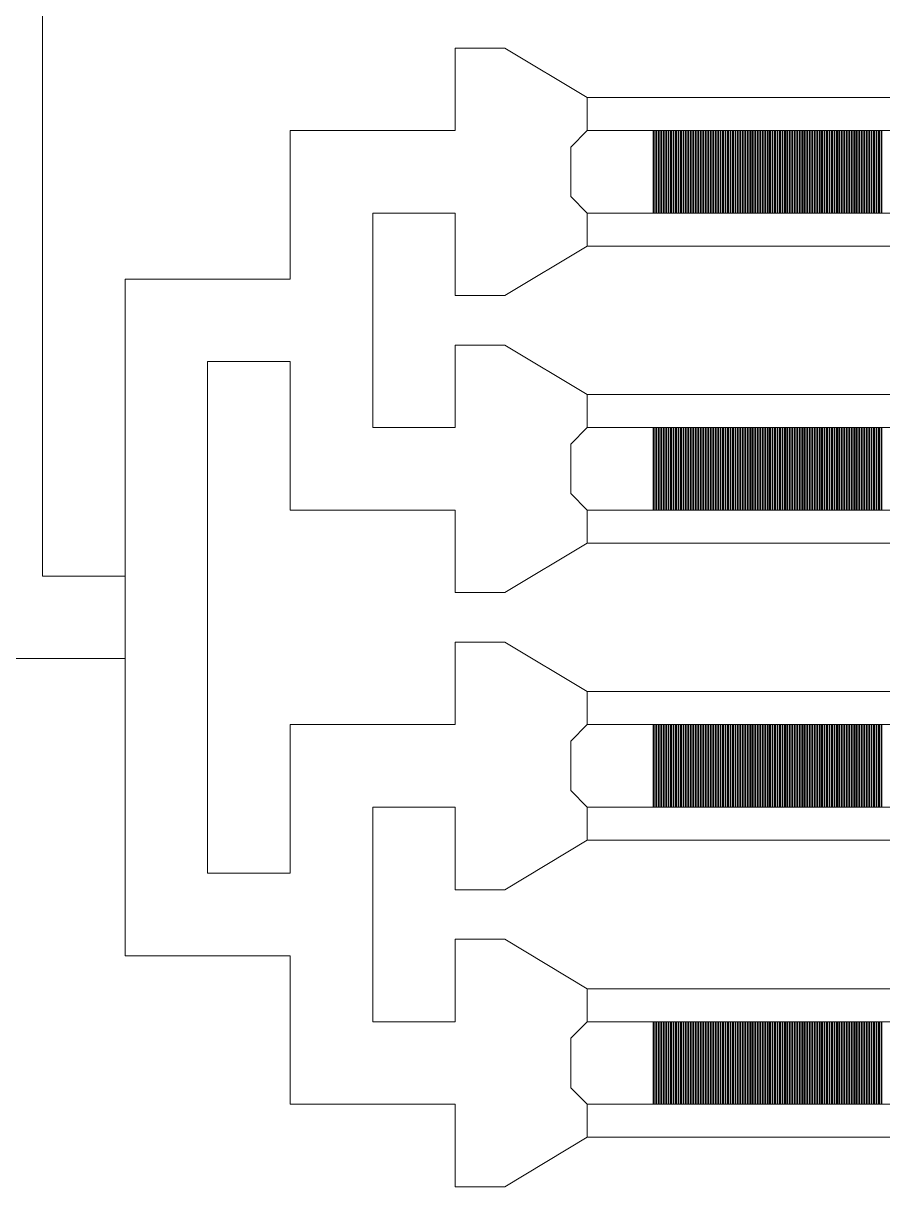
# Model space of a CAD drawing. Extents: x 1000 to 49000, y 2919 to 77300.
# Drawn here: x 39488 to 40009, y 38940 to 39645 of the extents above; entities that cross this region are included whole.
import ezdxf

# ---------------------------------------------------------------- set-up
doc = ezdxf.new("R2010")
doc.units = 13
doc.layers.add('Outer', color=1, linetype='Continuous', lineweight=0, true_color=0xff0000)

msp = doc.modelspace()

# ---------------------------------------------------------------- linework, layer by layer
at = {"layer": 'Outer'}
for points in [[(39450, 39260), (39550, 39260), (39550, 39310), (39500, 39310), (39500, 39980), (39550, 39980), (39550, 40030), (39450, 40030)], [(39830, 39600), (39830, 39580), (39820, 39570), (39820, 39540), (39830, 39530), (39830, 39510), (39780, 39480), (39750, 39480), (39750, 39530), (39700, 39530), (39700, 39400), (39750, 39400), (39750, 39450), (39780, 39450), (39830, 39420), (39830, 39400), (39820, 39390), (39820, 39360), (39830, 39350), (39830, 39330), (39780, 39300), (39750, 39300), (39750, 39350), (39650, 39350), (39650, 39440), (39600, 39440), (39600, 39130), (39650, 39130), (39650, 39220), (39750, 39220), (39750, 39270), (39780, 39270), (39830, 39240), (39830, 39220), (39820, 39210), (39820, 39180), (39830, 39170), (39830, 39150), (39780, 39120), (39750, 39120), (39750, 39170), (39700, 39170), (39700, 39040), (39750, 39040), (39750, 39090), (39780, 39090), (39830, 39060), (39830, 39040), (39820, 39030), (39820, 39000), (39830, 38990), (39830, 38970), (39780, 38940), (39750, 38940), (39750, 38990), (39650, 38990), (39650, 39080), (39550, 39080), (39550, 39260), (39550, 39310), (39550, 39490), (39650, 39490), (39650, 39580), (39750, 39580), (39750, 39630), (39780, 39630), (39830, 39600)], [(39830, 39580), (39830, 39600), (41340, 39600), (41340, 39580), (39830, 39580)], [(39870.5, 39530), (39870, 39530), (39870, 39580), (39870.5, 39580), (39870.5, 39530)], [(39872, 39530), (39871.5, 39530), (39871.5, 39580), (39872, 39580), (39872, 39530)], [(39873.5, 39530), (39873, 39530), (39873, 39580), (39873.5, 39580), (39873.5, 39530)], [(39875, 39530), (39874.5, 39530), (39874.5, 39580), (39875, 39580), (39875, 39530)], [(39876.5, 39530), (39876, 39530), (39876, 39580), (39876.5, 39580), (39876.5, 39530)], [(39878, 39530), (39877.5, 39530), (39877.5, 39580), (39878, 39580), (39878, 39530)], [(39879.5, 39530), (39879, 39530), (39879, 39580), (39879.5, 39580), (39879.5, 39530)], [(39881, 39530), (39880.5, 39530), (39880.5, 39580), (39881, 39580), (39881, 39530)], [(39882.5, 39530), (39882, 39530), (39882, 39580), (39882.5, 39580), (39882.5, 39530)], [(39884, 39530), (39883.5, 39530), (39883.5, 39580), (39884, 39580), (39884, 39530)], [(39885.5, 39530), (39885, 39530), (39885, 39580), (39885.5, 39580), (39885.5, 39530)], [(39887, 39530), (39886.5, 39530), (39886.5, 39580), (39887, 39580), (39887, 39530)], [(39888.5, 39530), (39888, 39530), (39888, 39580), (39888.5, 39580), (39888.5, 39530)], [(39890, 39530), (39889.5, 39530), (39889.5, 39580), (39890, 39580), (39890, 39530)], [(39891.5, 39530), (39891, 39530), (39891, 39580), (39891.5, 39580), (39891.5, 39530)], [(39893, 39530), (39892.5, 39530), (39892.5, 39580), (39893, 39580), (39893, 39530)], [(39894.5, 39530), (39894, 39530), (39894, 39580), (39894.5, 39580), (39894.5, 39530)], [(39896, 39530), (39895.5, 39530), (39895.5, 39580), (39896, 39580), (39896, 39530)], [(39897.5, 39530), (39897, 39530), (39897, 39580), (39897.5, 39580), (39897.5, 39530)], [(39899, 39530), (39898.5, 39530), (39898.5, 39580), (39899, 39580), (39899, 39530)], [(39900.5, 39530), (39900, 39530), (39900, 39580), (39900.5, 39580), (39900.5, 39530)], [(39902, 39530), (39901.5, 39530), (39901.5, 39580), (39902, 39580), (39902, 39530)], [(39903.5, 39530), (39903, 39530), (39903, 39580), (39903.5, 39580), (39903.5, 39530)], [(39905, 39530), (39904.5, 39530), (39904.5, 39580), (39905, 39580), (39905, 39530)], [(39906.5, 39530), (39906, 39530), (39906, 39580), (39906.5, 39580), (39906.5, 39530)], [(39908, 39530), (39907.5, 39530), (39907.5, 39580), (39908, 39580), (39908, 39530)], [(39909.5, 39530), (39909, 39530), (39909, 39580), (39909.5, 39580), (39909.5, 39530)], [(39911, 39530), (39910.5, 39530), (39910.5, 39580), (39911, 39580), (39911, 39530)], [(39912.5, 39530), (39912, 39530), (39912, 39580), (39912.5, 39580), (39912.5, 39530)], [(39914, 39530), (39913.5, 39530), (39913.5, 39580), (39914, 39580), (39914, 39530)], [(39915.5, 39530), (39915, 39530), (39915, 39580), (39915.5, 39580), (39915.5, 39530)], [(39917, 39530), (39916.5, 39530), (39916.5, 39580), (39917, 39580), (39917, 39530)], [(39918.5, 39530), (39918, 39530), (39918, 39580), (39918.5, 39580), (39918.5, 39530)], [(39920, 39530), (39919.5, 39530), (39919.5, 39580), (39920, 39580), (39920, 39530)], [(39921.5, 39530), (39921, 39530), (39921, 39580), (39921.5, 39580), (39921.5, 39530)], [(39923, 39530), (39922.5, 39530), (39922.5, 39580), (39923, 39580), (39923, 39530)], [(39924.5, 39530), (39924, 39530), (39924, 39580), (39924.5, 39580), (39924.5, 39530)], [(39926, 39530), (39925.5, 39530), (39925.5, 39580), (39926, 39580), (39926, 39530)], [(39927.5, 39530), (39927, 39530), (39927, 39580), (39927.5, 39580), (39927.5, 39530)], [(39929, 39530), (39928.5, 39530), (39928.5, 39580), (39929, 39580), (39929, 39530)], [(39930.5, 39530), (39930, 39530), (39930, 39580), (39930.5, 39580), (39930.5, 39530)], [(39932, 39530), (39931.5, 39530), (39931.5, 39580), (39932, 39580), (39932, 39530)], [(39933.5, 39530), (39933, 39530), (39933, 39580), (39933.5, 39580), (39933.5, 39530)], [(39935, 39530), (39934.5, 39530), (39934.5, 39580), (39935, 39580), (39935, 39530)], [(39936.5, 39530), (39936, 39530), (39936, 39580), (39936.5, 39580), (39936.5, 39530)], [(39938, 39530), (39937.5, 39530), (39937.5, 39580), (39938, 39580), (39938, 39530)], [(39939.5, 39530), (39939, 39530), (39939, 39580), (39939.5, 39580), (39939.5, 39530)], [(39941, 39530), (39940.5, 39530), (39940.5, 39580), (39941, 39580), (39941, 39530)], [(39942.5, 39530), (39942, 39530), (39942, 39580), (39942.5, 39580), (39942.5, 39530)], [(39944, 39530), (39943.5, 39530), (39943.5, 39580), (39944, 39580), (39944, 39530)], [(39945.5, 39530), (39945, 39530), (39945, 39580), (39945.5, 39580), (39945.5, 39530)], [(39947, 39530), (39946.5, 39530), (39946.5, 39580), (39947, 39580), (39947, 39530)], [(39948.5, 39530), (39948, 39530), (39948, 39580), (39948.5, 39580), (39948.5, 39530)], [(39950, 39530), (39949.5, 39530), (39949.5, 39580), (39950, 39580), (39950, 39530)], [(39951.5, 39530), (39951, 39530), (39951, 39580), (39951.5, 39580), (39951.5, 39530)], [(39953, 39530), (39952.5, 39530), (39952.5, 39580), (39953, 39580), (39953, 39530)], [(39954.5, 39530), (39954, 39530), (39954, 39580), (39954.5, 39580), (39954.5, 39530)], [(39956, 39530), (39955.5, 39530), (39955.5, 39580), (39956, 39580), (39956, 39530)], [(39957.5, 39530), (39957, 39530), (39957, 39580), (39957.5, 39580), (39957.5, 39530)], [(39959, 39530), (39958.5, 39530), (39958.5, 39580), (39959, 39580), (39959, 39530)], [(39960.5, 39530), (39960, 39530), (39960, 39580), (39960.5, 39580), (39960.5, 39530)], [(39962, 39530), (39961.5, 39530), (39961.5, 39580), (39962, 39580), (39962, 39530)], [(39963.5, 39530), (39963, 39530), (39963, 39580), (39963.5, 39580), (39963.5, 39530)], [(39965, 39530), (39964.5, 39530), (39964.5, 39580), (39965, 39580), (39965, 39530)], [(39966.5, 39530), (39966, 39530), (39966, 39580), (39966.5, 39580), (39966.5, 39530)], [(39968, 39530), (39967.5, 39530), (39967.5, 39580), (39968, 39580), (39968, 39530)], [(39969.5, 39530), (39969, 39530), (39969, 39580), (39969.5, 39580), (39969.5, 39530)], [(39971, 39530), (39970.5, 39530), (39970.5, 39580), (39971, 39580), (39971, 39530)], [(39972.5, 39530), (39972, 39530), (39972, 39580), (39972.5, 39580), (39972.5, 39530)], [(39974, 39530), (39973.5, 39530), (39973.5, 39580), (39974, 39580), (39974, 39530)], [(39975.5, 39530), (39975, 39530), (39975, 39580), (39975.5, 39580), (39975.5, 39530)], [(39977, 39530), (39976.5, 39530), (39976.5, 39580), (39977, 39580), (39977, 39530)], [(39978.5, 39530), (39978, 39530), (39978, 39580), (39978.5, 39580), (39978.5, 39530)], [(39980, 39530), (39979.5, 39530), (39979.5, 39580), (39980, 39580), (39980, 39530)], [(39981.5, 39530), (39981, 39530), (39981, 39580), (39981.5, 39580), (39981.5, 39530)], [(39983, 39530), (39982.5, 39530), (39982.5, 39580), (39983, 39580), (39983, 39530)], [(39984.5, 39530), (39984, 39530), (39984, 39580), (39984.5, 39580), (39984.5, 39530)], [(39986, 39530), (39985.5, 39530), (39985.5, 39580), (39986, 39580), (39986, 39530)], [(39987.5, 39530), (39987, 39530), (39987, 39580), (39987.5, 39580), (39987.5, 39530)], [(39989, 39530), (39988.5, 39530), (39988.5, 39580), (39989, 39580), (39989, 39530)], [(39990.5, 39530), (39990, 39530), (39990, 39580), (39990.5, 39580), (39990.5, 39530)], [(39992, 39530), (39991.5, 39530), (39991.5, 39580), (39992, 39580), (39992, 39530)], [(39993.5, 39530), (39993, 39530), (39993, 39580), (39993.5, 39580), (39993.5, 39530)], [(39995, 39530), (39994.5, 39530), (39994.5, 39580), (39995, 39580), (39995, 39530)], [(39996.5, 39530), (39996, 39530), (39996, 39580), (39996.5, 39580), (39996.5, 39530)], [(39998, 39530), (39997.5, 39530), (39997.5, 39580), (39998, 39580), (39998, 39530)], [(39999.5, 39530), (39999, 39530), (39999, 39580), (39999.5, 39580), (39999.5, 39530)], [(40001, 39530), (40000.5, 39530), (40000.5, 39580), (40001, 39580), (40001, 39530)], [(40002.5, 39530), (40002, 39530), (40002, 39580), (40002.5, 39580), (40002.5, 39530)], [(40004, 39530), (40003.5, 39530), (40003.5, 39580), (40004, 39580), (40004, 39530)], [(40005.5, 39530), (40005, 39530), (40005, 39580), (40005.5, 39580), (40005.5, 39530)], [(40007, 39530), (40006.5, 39530), (40006.5, 39580), (40007, 39580), (40007, 39530)], [(40008.5, 39530), (40008, 39530), (40008, 39580), (40008.5, 39580), (40008.5, 39530)], [(39830, 39530), (39830, 39510), (41340, 39510), (41340, 39530), (39830, 39530)], [(39830, 39400), (39830, 39420), (41340, 39420), (41340, 39400), (39830, 39400)], [(39870.5, 39350), (39870, 39350), (39870, 39400), (39870.5, 39400), (39870.5, 39350)], [(39872, 39350), (39871.5, 39350), (39871.5, 39400), (39872, 39400), (39872, 39350)], [(39873.5, 39350), (39873, 39350), (39873, 39400), (39873.5, 39400), (39873.5, 39350)], [(39875, 39350), (39874.5, 39350), (39874.5, 39400), (39875, 39400), (39875, 39350)], [(39876.5, 39350), (39876, 39350), (39876, 39400), (39876.5, 39400), (39876.5, 39350)], [(39878, 39350), (39877.5, 39350), (39877.5, 39400), (39878, 39400), (39878, 39350)], [(39879.5, 39350), (39879, 39350), (39879, 39400), (39879.5, 39400), (39879.5, 39350)], [(39881, 39350), (39880.5, 39350), (39880.5, 39400), (39881, 39400), (39881, 39350)], [(39882.5, 39350), (39882, 39350), (39882, 39400), (39882.5, 39400), (39882.5, 39350)], [(39884, 39350), (39883.5, 39350), (39883.5, 39400), (39884, 39400), (39884, 39350)], [(39885.5, 39350), (39885, 39350), (39885, 39400), (39885.5, 39400), (39885.5, 39350)], [(39887, 39350), (39886.5, 39350), (39886.5, 39400), (39887, 39400), (39887, 39350)], [(39888.5, 39350), (39888, 39350), (39888, 39400), (39888.5, 39400), (39888.5, 39350)], [(39890, 39350), (39889.5, 39350), (39889.5, 39400), (39890, 39400), (39890, 39350)], [(39891.5, 39350), (39891, 39350), (39891, 39400), (39891.5, 39400), (39891.5, 39350)], [(39893, 39350), (39892.5, 39350), (39892.5, 39400), (39893, 39400), (39893, 39350)], [(39894.5, 39350), (39894, 39350), (39894, 39400), (39894.5, 39400), (39894.5, 39350)], [(39896, 39350), (39895.5, 39350), (39895.5, 39400), (39896, 39400), (39896, 39350)], [(39897.5, 39350), (39897, 39350), (39897, 39400), (39897.5, 39400), (39897.5, 39350)], [(39899, 39350), (39898.5, 39350), (39898.5, 39400), (39899, 39400), (39899, 39350)], [(39900.5, 39350), (39900, 39350), (39900, 39400), (39900.5, 39400), (39900.5, 39350)], [(39902, 39350), (39901.5, 39350), (39901.5, 39400), (39902, 39400), (39902, 39350)], [(39903.5, 39350), (39903, 39350), (39903, 39400), (39903.5, 39400), (39903.5, 39350)], [(39905, 39350), (39904.5, 39350), (39904.5, 39400), (39905, 39400), (39905, 39350)], [(39906.5, 39350), (39906, 39350), (39906, 39400), (39906.5, 39400), (39906.5, 39350)], [(39908, 39350), (39907.5, 39350), (39907.5, 39400), (39908, 39400), (39908, 39350)], [(39909.5, 39350), (39909, 39350), (39909, 39400), (39909.5, 39400), (39909.5, 39350)], [(39911, 39350), (39910.5, 39350), (39910.5, 39400), (39911, 39400), (39911, 39350)], [(39912.5, 39350), (39912, 39350), (39912, 39400), (39912.5, 39400), (39912.5, 39350)], [(39914, 39350), (39913.5, 39350), (39913.5, 39400), (39914, 39400), (39914, 39350)], [(39915.5, 39350), (39915, 39350), (39915, 39400), (39915.5, 39400), (39915.5, 39350)], [(39917, 39350), (39916.5, 39350), (39916.5, 39400), (39917, 39400), (39917, 39350)], [(39918.5, 39350), (39918, 39350), (39918, 39400), (39918.5, 39400), (39918.5, 39350)], [(39920, 39350), (39919.5, 39350), (39919.5, 39400), (39920, 39400), (39920, 39350)], [(39921.5, 39350), (39921, 39350), (39921, 39400), (39921.5, 39400), (39921.5, 39350)], [(39923, 39350), (39922.5, 39350), (39922.5, 39400), (39923, 39400), (39923, 39350)], [(39924.5, 39350), (39924, 39350), (39924, 39400), (39924.5, 39400), (39924.5, 39350)], [(39926, 39350), (39925.5, 39350), (39925.5, 39400), (39926, 39400), (39926, 39350)], [(39927.5, 39350), (39927, 39350), (39927, 39400), (39927.5, 39400), (39927.5, 39350)], [(39929, 39350), (39928.5, 39350), (39928.5, 39400), (39929, 39400), (39929, 39350)], [(39930.5, 39350), (39930, 39350), (39930, 39400), (39930.5, 39400), (39930.5, 39350)], [(39932, 39350), (39931.5, 39350), (39931.5, 39400), (39932, 39400), (39932, 39350)], [(39933.5, 39350), (39933, 39350), (39933, 39400), (39933.5, 39400), (39933.5, 39350)], [(39935, 39350), (39934.5, 39350), (39934.5, 39400), (39935, 39400), (39935, 39350)], [(39936.5, 39350), (39936, 39350), (39936, 39400), (39936.5, 39400), (39936.5, 39350)], [(39938, 39350), (39937.5, 39350), (39937.5, 39400), (39938, 39400), (39938, 39350)], [(39939.5, 39350), (39939, 39350), (39939, 39400), (39939.5, 39400), (39939.5, 39350)], [(39941, 39350), (39940.5, 39350), (39940.5, 39400), (39941, 39400), (39941, 39350)], [(39942.5, 39350), (39942, 39350), (39942, 39400), (39942.5, 39400), (39942.5, 39350)], [(39944, 39350), (39943.5, 39350), (39943.5, 39400), (39944, 39400), (39944, 39350)], [(39945.5, 39350), (39945, 39350), (39945, 39400), (39945.5, 39400), (39945.5, 39350)], [(39947, 39350), (39946.5, 39350), (39946.5, 39400), (39947, 39400), (39947, 39350)], [(39948.5, 39350), (39948, 39350), (39948, 39400), (39948.5, 39400), (39948.5, 39350)], [(39950, 39350), (39949.5, 39350), (39949.5, 39400), (39950, 39400), (39950, 39350)], [(39951.5, 39350), (39951, 39350), (39951, 39400), (39951.5, 39400), (39951.5, 39350)], [(39953, 39350), (39952.5, 39350), (39952.5, 39400), (39953, 39400), (39953, 39350)], [(39954.5, 39350), (39954, 39350), (39954, 39400), (39954.5, 39400), (39954.5, 39350)], [(39956, 39350), (39955.5, 39350), (39955.5, 39400), (39956, 39400), (39956, 39350)], [(39957.5, 39350), (39957, 39350), (39957, 39400), (39957.5, 39400), (39957.5, 39350)], [(39959, 39350), (39958.5, 39350), (39958.5, 39400), (39959, 39400), (39959, 39350)], [(39960.5, 39350), (39960, 39350), (39960, 39400), (39960.5, 39400), (39960.5, 39350)], [(39962, 39350), (39961.5, 39350), (39961.5, 39400), (39962, 39400), (39962, 39350)], [(39963.5, 39350), (39963, 39350), (39963, 39400), (39963.5, 39400), (39963.5, 39350)], [(39965, 39350), (39964.5, 39350), (39964.5, 39400), (39965, 39400), (39965, 39350)], [(39966.5, 39350), (39966, 39350), (39966, 39400), (39966.5, 39400), (39966.5, 39350)], [(39968, 39350), (39967.5, 39350), (39967.5, 39400), (39968, 39400), (39968, 39350)], [(39969.5, 39350), (39969, 39350), (39969, 39400), (39969.5, 39400), (39969.5, 39350)], [(39971, 39350), (39970.5, 39350), (39970.5, 39400), (39971, 39400), (39971, 39350)], [(39972.5, 39350), (39972, 39350), (39972, 39400), (39972.5, 39400), (39972.5, 39350)], [(39974, 39350), (39973.5, 39350), (39973.5, 39400), (39974, 39400), (39974, 39350)], [(39975.5, 39350), (39975, 39350), (39975, 39400), (39975.5, 39400), (39975.5, 39350)], [(39977, 39350), (39976.5, 39350), (39976.5, 39400), (39977, 39400), (39977, 39350)], [(39978.5, 39350), (39978, 39350), (39978, 39400), (39978.5, 39400), (39978.5, 39350)], [(39980, 39350), (39979.5, 39350), (39979.5, 39400), (39980, 39400), (39980, 39350)], [(39981.5, 39350), (39981, 39350), (39981, 39400), (39981.5, 39400), (39981.5, 39350)], [(39983, 39350), (39982.5, 39350), (39982.5, 39400), (39983, 39400), (39983, 39350)], [(39984.5, 39350), (39984, 39350), (39984, 39400), (39984.5, 39400), (39984.5, 39350)], [(39986, 39350), (39985.5, 39350), (39985.5, 39400), (39986, 39400), (39986, 39350)], [(39987.5, 39350), (39987, 39350), (39987, 39400), (39987.5, 39400), (39987.5, 39350)], [(39989, 39350), (39988.5, 39350), (39988.5, 39400), (39989, 39400), (39989, 39350)], [(39990.5, 39350), (39990, 39350), (39990, 39400), (39990.5, 39400), (39990.5, 39350)], [(39992, 39350), (39991.5, 39350), (39991.5, 39400), (39992, 39400), (39992, 39350)], [(39993.5, 39350), (39993, 39350), (39993, 39400), (39993.5, 39400), (39993.5, 39350)], [(39995, 39350), (39994.5, 39350), (39994.5, 39400), (39995, 39400), (39995, 39350)], [(39996.5, 39350), (39996, 39350), (39996, 39400), (39996.5, 39400), (39996.5, 39350)], [(39998, 39350), (39997.5, 39350), (39997.5, 39400), (39998, 39400), (39998, 39350)], [(39999.5, 39350), (39999, 39350), (39999, 39400), (39999.5, 39400), (39999.5, 39350)], [(40001, 39350), (40000.5, 39350), (40000.5, 39400), (40001, 39400), (40001, 39350)], [(40002.5, 39350), (40002, 39350), (40002, 39400), (40002.5, 39400), (40002.5, 39350)], [(40004, 39350), (40003.5, 39350), (40003.5, 39400), (40004, 39400), (40004, 39350)], [(40005.5, 39350), (40005, 39350), (40005, 39400), (40005.5, 39400), (40005.5, 39350)], [(40007, 39350), (40006.5, 39350), (40006.5, 39400), (40007, 39400), (40007, 39350)], [(40008.5, 39350), (40008, 39350), (40008, 39400), (40008.5, 39400), (40008.5, 39350)], [(39830, 39350), (39830, 39330), (41340, 39330), (41340, 39350), (39830, 39350)], [(39830, 39220), (39830, 39240), (41340, 39240), (41340, 39220), (39830, 39220)], [(39870.5, 39170), (39870, 39170), (39870, 39220), (39870.5, 39220), (39870.5, 39170)], [(39872, 39170), (39871.5, 39170), (39871.5, 39220), (39872, 39220), (39872, 39170)], [(39873.5, 39170), (39873, 39170), (39873, 39220), (39873.5, 39220), (39873.5, 39170)], [(39875, 39170), (39874.5, 39170), (39874.5, 39220), (39875, 39220), (39875, 39170)], [(39876.5, 39170), (39876, 39170), (39876, 39220), (39876.5, 39220), (39876.5, 39170)], [(39878, 39170), (39877.5, 39170), (39877.5, 39220), (39878, 39220), (39878, 39170)], [(39879.5, 39170), (39879, 39170), (39879, 39220), (39879.5, 39220), (39879.5, 39170)], [(39881, 39170), (39880.5, 39170), (39880.5, 39220), (39881, 39220), (39881, 39170)], [(39882.5, 39170), (39882, 39170), (39882, 39220), (39882.5, 39220), (39882.5, 39170)], [(39884, 39170), (39883.5, 39170), (39883.5, 39220), (39884, 39220), (39884, 39170)], [(39885.5, 39170), (39885, 39170), (39885, 39220), (39885.5, 39220), (39885.5, 39170)], [(39887, 39170), (39886.5, 39170), (39886.5, 39220), (39887, 39220), (39887, 39170)], [(39888.5, 39170), (39888, 39170), (39888, 39220), (39888.5, 39220), (39888.5, 39170)], [(39890, 39170), (39889.5, 39170), (39889.5, 39220), (39890, 39220), (39890, 39170)], [(39891.5, 39170), (39891, 39170), (39891, 39220), (39891.5, 39220), (39891.5, 39170)], [(39893, 39170), (39892.5, 39170), (39892.5, 39220), (39893, 39220), (39893, 39170)], [(39894.5, 39170), (39894, 39170), (39894, 39220), (39894.5, 39220), (39894.5, 39170)], [(39896, 39170), (39895.5, 39170), (39895.5, 39220), (39896, 39220), (39896, 39170)], [(39897.5, 39170), (39897, 39170), (39897, 39220), (39897.5, 39220), (39897.5, 39170)], [(39899, 39170), (39898.5, 39170), (39898.5, 39220), (39899, 39220), (39899, 39170)], [(39900.5, 39170), (39900, 39170), (39900, 39220), (39900.5, 39220), (39900.5, 39170)], [(39902, 39170), (39901.5, 39170), (39901.5, 39220), (39902, 39220), (39902, 39170)], [(39903.5, 39170), (39903, 39170), (39903, 39220), (39903.5, 39220), (39903.5, 39170)], [(39905, 39170), (39904.5, 39170), (39904.5, 39220), (39905, 39220), (39905, 39170)], [(39906.5, 39170), (39906, 39170), (39906, 39220), (39906.5, 39220), (39906.5, 39170)], [(39908, 39170), (39907.5, 39170), (39907.5, 39220), (39908, 39220), (39908, 39170)], [(39909.5, 39170), (39909, 39170), (39909, 39220), (39909.5, 39220), (39909.5, 39170)], [(39911, 39170), (39910.5, 39170), (39910.5, 39220), (39911, 39220), (39911, 39170)], [(39912.5, 39170), (39912, 39170), (39912, 39220), (39912.5, 39220), (39912.5, 39170)], [(39914, 39170), (39913.5, 39170), (39913.5, 39220), (39914, 39220), (39914, 39170)], [(39915.5, 39170), (39915, 39170), (39915, 39220), (39915.5, 39220), (39915.5, 39170)], [(39917, 39170), (39916.5, 39170), (39916.5, 39220), (39917, 39220), (39917, 39170)], [(39918.5, 39170), (39918, 39170), (39918, 39220), (39918.5, 39220), (39918.5, 39170)], [(39920, 39170), (39919.5, 39170), (39919.5, 39220), (39920, 39220), (39920, 39170)], [(39921.5, 39170), (39921, 39170), (39921, 39220), (39921.5, 39220), (39921.5, 39170)], [(39923, 39170), (39922.5, 39170), (39922.5, 39220), (39923, 39220), (39923, 39170)], [(39924.5, 39170), (39924, 39170), (39924, 39220), (39924.5, 39220), (39924.5, 39170)], [(39926, 39170), (39925.5, 39170), (39925.5, 39220), (39926, 39220), (39926, 39170)], [(39927.5, 39170), (39927, 39170), (39927, 39220), (39927.5, 39220), (39927.5, 39170)], [(39929, 39170), (39928.5, 39170), (39928.5, 39220), (39929, 39220), (39929, 39170)], [(39930.5, 39170), (39930, 39170), (39930, 39220), (39930.5, 39220), (39930.5, 39170)], [(39932, 39170), (39931.5, 39170), (39931.5, 39220), (39932, 39220), (39932, 39170)], [(39933.5, 39170), (39933, 39170), (39933, 39220), (39933.5, 39220), (39933.5, 39170)], [(39935, 39170), (39934.5, 39170), (39934.5, 39220), (39935, 39220), (39935, 39170)], [(39936.5, 39170), (39936, 39170), (39936, 39220), (39936.5, 39220), (39936.5, 39170)], [(39938, 39170), (39937.5, 39170), (39937.5, 39220), (39938, 39220), (39938, 39170)], [(39939.5, 39170), (39939, 39170), (39939, 39220), (39939.5, 39220), (39939.5, 39170)], [(39941, 39170), (39940.5, 39170), (39940.5, 39220), (39941, 39220), (39941, 39170)], [(39942.5, 39170), (39942, 39170), (39942, 39220), (39942.5, 39220), (39942.5, 39170)], [(39944, 39170), (39943.5, 39170), (39943.5, 39220), (39944, 39220), (39944, 39170)], [(39945.5, 39170), (39945, 39170), (39945, 39220), (39945.5, 39220), (39945.5, 39170)], [(39947, 39170), (39946.5, 39170), (39946.5, 39220), (39947, 39220), (39947, 39170)], [(39948.5, 39170), (39948, 39170), (39948, 39220), (39948.5, 39220), (39948.5, 39170)], [(39950, 39170), (39949.5, 39170), (39949.5, 39220), (39950, 39220), (39950, 39170)], [(39951.5, 39170), (39951, 39170), (39951, 39220), (39951.5, 39220), (39951.5, 39170)], [(39953, 39170), (39952.5, 39170), (39952.5, 39220), (39953, 39220), (39953, 39170)], [(39954.5, 39170), (39954, 39170), (39954, 39220), (39954.5, 39220), (39954.5, 39170)], [(39956, 39170), (39955.5, 39170), (39955.5, 39220), (39956, 39220), (39956, 39170)], [(39957.5, 39170), (39957, 39170), (39957, 39220), (39957.5, 39220), (39957.5, 39170)], [(39959, 39170), (39958.5, 39170), (39958.5, 39220), (39959, 39220), (39959, 39170)], [(39960.5, 39170), (39960, 39170), (39960, 39220), (39960.5, 39220), (39960.5, 39170)], [(39962, 39170), (39961.5, 39170), (39961.5, 39220), (39962, 39220), (39962, 39170)], [(39963.5, 39170), (39963, 39170), (39963, 39220), (39963.5, 39220), (39963.5, 39170)], [(39965, 39170), (39964.5, 39170), (39964.5, 39220), (39965, 39220), (39965, 39170)], [(39966.5, 39170), (39966, 39170), (39966, 39220), (39966.5, 39220), (39966.5, 39170)], [(39968, 39170), (39967.5, 39170), (39967.5, 39220), (39968, 39220), (39968, 39170)], [(39969.5, 39170), (39969, 39170), (39969, 39220), (39969.5, 39220), (39969.5, 39170)], [(39971, 39170), (39970.5, 39170), (39970.5, 39220), (39971, 39220), (39971, 39170)], [(39972.5, 39170), (39972, 39170), (39972, 39220), (39972.5, 39220), (39972.5, 39170)], [(39974, 39170), (39973.5, 39170), (39973.5, 39220), (39974, 39220), (39974, 39170)], [(39975.5, 39170), (39975, 39170), (39975, 39220), (39975.5, 39220), (39975.5, 39170)], [(39977, 39170), (39976.5, 39170), (39976.5, 39220), (39977, 39220), (39977, 39170)], [(39978.5, 39170), (39978, 39170), (39978, 39220), (39978.5, 39220), (39978.5, 39170)], [(39980, 39170), (39979.5, 39170), (39979.5, 39220), (39980, 39220), (39980, 39170)], [(39981.5, 39170), (39981, 39170), (39981, 39220), (39981.5, 39220), (39981.5, 39170)], [(39983, 39170), (39982.5, 39170), (39982.5, 39220), (39983, 39220), (39983, 39170)], [(39984.5, 39170), (39984, 39170), (39984, 39220), (39984.5, 39220), (39984.5, 39170)], [(39986, 39170), (39985.5, 39170), (39985.5, 39220), (39986, 39220), (39986, 39170)], [(39987.5, 39170), (39987, 39170), (39987, 39220), (39987.5, 39220), (39987.5, 39170)], [(39989, 39170), (39988.5, 39170), (39988.5, 39220), (39989, 39220), (39989, 39170)], [(39990.5, 39170), (39990, 39170), (39990, 39220), (39990.5, 39220), (39990.5, 39170)], [(39992, 39170), (39991.5, 39170), (39991.5, 39220), (39992, 39220), (39992, 39170)], [(39993.5, 39170), (39993, 39170), (39993, 39220), (39993.5, 39220), (39993.5, 39170)], [(39995, 39170), (39994.5, 39170), (39994.5, 39220), (39995, 39220), (39995, 39170)], [(39996.5, 39170), (39996, 39170), (39996, 39220), (39996.5, 39220), (39996.5, 39170)], [(39998, 39170), (39997.5, 39170), (39997.5, 39220), (39998, 39220), (39998, 39170)], [(39999.5, 39170), (39999, 39170), (39999, 39220), (39999.5, 39220), (39999.5, 39170)], [(40001, 39170), (40000.5, 39170), (40000.5, 39220), (40001, 39220), (40001, 39170)], [(40002.5, 39170), (40002, 39170), (40002, 39220), (40002.5, 39220), (40002.5, 39170)], [(40004, 39170), (40003.5, 39170), (40003.5, 39220), (40004, 39220), (40004, 39170)], [(40005.5, 39170), (40005, 39170), (40005, 39220), (40005.5, 39220), (40005.5, 39170)], [(40007, 39170), (40006.5, 39170), (40006.5, 39220), (40007, 39220), (40007, 39170)], [(40008.5, 39170), (40008, 39170), (40008, 39220), (40008.5, 39220), (40008.5, 39170)], [(39830, 39170), (39830, 39150), (41340, 39150), (41340, 39170), (39830, 39170)], [(39830, 39040), (39830, 39060), (41340, 39060), (41340, 39040), (39830, 39040)], [(39870.5, 38990), (39870, 38990), (39870, 39040), (39870.5, 39040), (39870.5, 38990)], [(39872, 38990), (39871.5, 38990), (39871.5, 39040), (39872, 39040), (39872, 38990)], [(39873.5, 38990), (39873, 38990), (39873, 39040), (39873.5, 39040), (39873.5, 38990)], [(39875, 38990), (39874.5, 38990), (39874.5, 39040), (39875, 39040), (39875, 38990)], [(39876.5, 38990), (39876, 38990), (39876, 39040), (39876.5, 39040), (39876.5, 38990)], [(39878, 38990), (39877.5, 38990), (39877.5, 39040), (39878, 39040), (39878, 38990)], [(39879.5, 38990), (39879, 38990), (39879, 39040), (39879.5, 39040), (39879.5, 38990)], [(39881, 38990), (39880.5, 38990), (39880.5, 39040), (39881, 39040), (39881, 38990)], [(39882.5, 38990), (39882, 38990), (39882, 39040), (39882.5, 39040), (39882.5, 38990)], [(39884, 38990), (39883.5, 38990), (39883.5, 39040), (39884, 39040), (39884, 38990)], [(39885.5, 38990), (39885, 38990), (39885, 39040), (39885.5, 39040), (39885.5, 38990)], [(39887, 38990), (39886.5, 38990), (39886.5, 39040), (39887, 39040), (39887, 38990)], [(39888.5, 38990), (39888, 38990), (39888, 39040), (39888.5, 39040), (39888.5, 38990)], [(39890, 38990), (39889.5, 38990), (39889.5, 39040), (39890, 39040), (39890, 38990)], [(39891.5, 38990), (39891, 38990), (39891, 39040), (39891.5, 39040), (39891.5, 38990)], [(39893, 38990), (39892.5, 38990), (39892.5, 39040), (39893, 39040), (39893, 38990)], [(39894.5, 38990), (39894, 38990), (39894, 39040), (39894.5, 39040), (39894.5, 38990)], [(39896, 38990), (39895.5, 38990), (39895.5, 39040), (39896, 39040), (39896, 38990)], [(39897.5, 38990), (39897, 38990), (39897, 39040), (39897.5, 39040), (39897.5, 38990)], [(39899, 38990), (39898.5, 38990), (39898.5, 39040), (39899, 39040), (39899, 38990)], [(39900.5, 38990), (39900, 38990), (39900, 39040), (39900.5, 39040), (39900.5, 38990)], [(39902, 38990), (39901.5, 38990), (39901.5, 39040), (39902, 39040), (39902, 38990)], [(39903.5, 38990), (39903, 38990), (39903, 39040), (39903.5, 39040), (39903.5, 38990)], [(39905, 38990), (39904.5, 38990), (39904.5, 39040), (39905, 39040), (39905, 38990)], [(39906.5, 38990), (39906, 38990), (39906, 39040), (39906.5, 39040), (39906.5, 38990)], [(39908, 38990), (39907.5, 38990), (39907.5, 39040), (39908, 39040), (39908, 38990)], [(39909.5, 38990), (39909, 38990), (39909, 39040), (39909.5, 39040), (39909.5, 38990)], [(39911, 38990), (39910.5, 38990), (39910.5, 39040), (39911, 39040), (39911, 38990)], [(39912.5, 38990), (39912, 38990), (39912, 39040), (39912.5, 39040), (39912.5, 38990)], [(39914, 38990), (39913.5, 38990), (39913.5, 39040), (39914, 39040), (39914, 38990)], [(39915.5, 38990), (39915, 38990), (39915, 39040), (39915.5, 39040), (39915.5, 38990)], [(39917, 38990), (39916.5, 38990), (39916.5, 39040), (39917, 39040), (39917, 38990)], [(39918.5, 38990), (39918, 38990), (39918, 39040), (39918.5, 39040), (39918.5, 38990)], [(39920, 38990), (39919.5, 38990), (39919.5, 39040), (39920, 39040), (39920, 38990)], [(39921.5, 38990), (39921, 38990), (39921, 39040), (39921.5, 39040), (39921.5, 38990)], [(39923, 38990), (39922.5, 38990), (39922.5, 39040), (39923, 39040), (39923, 38990)], [(39924.5, 38990), (39924, 38990), (39924, 39040), (39924.5, 39040), (39924.5, 38990)], [(39926, 38990), (39925.5, 38990), (39925.5, 39040), (39926, 39040), (39926, 38990)], [(39927.5, 38990), (39927, 38990), (39927, 39040), (39927.5, 39040), (39927.5, 38990)], [(39929, 38990), (39928.5, 38990), (39928.5, 39040), (39929, 39040), (39929, 38990)], [(39930.5, 38990), (39930, 38990), (39930, 39040), (39930.5, 39040), (39930.5, 38990)], [(39932, 38990), (39931.5, 38990), (39931.5, 39040), (39932, 39040), (39932, 38990)], [(39933.5, 38990), (39933, 38990), (39933, 39040), (39933.5, 39040), (39933.5, 38990)], [(39935, 38990), (39934.5, 38990), (39934.5, 39040), (39935, 39040), (39935, 38990)], [(39936.5, 38990), (39936, 38990), (39936, 39040), (39936.5, 39040), (39936.5, 38990)], [(39938, 38990), (39937.5, 38990), (39937.5, 39040), (39938, 39040), (39938, 38990)], [(39939.5, 38990), (39939, 38990), (39939, 39040), (39939.5, 39040), (39939.5, 38990)], [(39941, 38990), (39940.5, 38990), (39940.5, 39040), (39941, 39040), (39941, 38990)], [(39942.5, 38990), (39942, 38990), (39942, 39040), (39942.5, 39040), (39942.5, 38990)], [(39944, 38990), (39943.5, 38990), (39943.5, 39040), (39944, 39040), (39944, 38990)], [(39945.5, 38990), (39945, 38990), (39945, 39040), (39945.5, 39040), (39945.5, 38990)], [(39947, 38990), (39946.5, 38990), (39946.5, 39040), (39947, 39040), (39947, 38990)], [(39948.5, 38990), (39948, 38990), (39948, 39040), (39948.5, 39040), (39948.5, 38990)], [(39950, 38990), (39949.5, 38990), (39949.5, 39040), (39950, 39040), (39950, 38990)], [(39951.5, 38990), (39951, 38990), (39951, 39040), (39951.5, 39040), (39951.5, 38990)], [(39953, 38990), (39952.5, 38990), (39952.5, 39040), (39953, 39040), (39953, 38990)], [(39954.5, 38990), (39954, 38990), (39954, 39040), (39954.5, 39040), (39954.5, 38990)], [(39956, 38990), (39955.5, 38990), (39955.5, 39040), (39956, 39040), (39956, 38990)], [(39957.5, 38990), (39957, 38990), (39957, 39040), (39957.5, 39040), (39957.5, 38990)], [(39959, 38990), (39958.5, 38990), (39958.5, 39040), (39959, 39040), (39959, 38990)], [(39960.5, 38990), (39960, 38990), (39960, 39040), (39960.5, 39040), (39960.5, 38990)], [(39962, 38990), (39961.5, 38990), (39961.5, 39040), (39962, 39040), (39962, 38990)], [(39963.5, 38990), (39963, 38990), (39963, 39040), (39963.5, 39040), (39963.5, 38990)], [(39965, 38990), (39964.5, 38990), (39964.5, 39040), (39965, 39040), (39965, 38990)], [(39966.5, 38990), (39966, 38990), (39966, 39040), (39966.5, 39040), (39966.5, 38990)], [(39968, 38990), (39967.5, 38990), (39967.5, 39040), (39968, 39040), (39968, 38990)], [(39969.5, 38990), (39969, 38990), (39969, 39040), (39969.5, 39040), (39969.5, 38990)], [(39971, 38990), (39970.5, 38990), (39970.5, 39040), (39971, 39040), (39971, 38990)], [(39972.5, 38990), (39972, 38990), (39972, 39040), (39972.5, 39040), (39972.5, 38990)], [(39974, 38990), (39973.5, 38990), (39973.5, 39040), (39974, 39040), (39974, 38990)], [(39975.5, 38990), (39975, 38990), (39975, 39040), (39975.5, 39040), (39975.5, 38990)], [(39977, 38990), (39976.5, 38990), (39976.5, 39040), (39977, 39040), (39977, 38990)], [(39978.5, 38990), (39978, 38990), (39978, 39040), (39978.5, 39040), (39978.5, 38990)], [(39980, 38990), (39979.5, 38990), (39979.5, 39040), (39980, 39040), (39980, 38990)], [(39981.5, 38990), (39981, 38990), (39981, 39040), (39981.5, 39040), (39981.5, 38990)], [(39983, 38990), (39982.5, 38990), (39982.5, 39040), (39983, 39040), (39983, 38990)], [(39984.5, 38990), (39984, 38990), (39984, 39040), (39984.5, 39040), (39984.5, 38990)], [(39986, 38990), (39985.5, 38990), (39985.5, 39040), (39986, 39040), (39986, 38990)], [(39987.5, 38990), (39987, 38990), (39987, 39040), (39987.5, 39040), (39987.5, 38990)], [(39989, 38990), (39988.5, 38990), (39988.5, 39040), (39989, 39040), (39989, 38990)], [(39990.5, 38990), (39990, 38990), (39990, 39040), (39990.5, 39040), (39990.5, 38990)], [(39992, 38990), (39991.5, 38990), (39991.5, 39040), (39992, 39040), (39992, 38990)], [(39993.5, 38990), (39993, 38990), (39993, 39040), (39993.5, 39040), (39993.5, 38990)], [(39995, 38990), (39994.5, 38990), (39994.5, 39040), (39995, 39040), (39995, 38990)], [(39996.5, 38990), (39996, 38990), (39996, 39040), (39996.5, 39040), (39996.5, 38990)], [(39998, 38990), (39997.5, 38990), (39997.5, 39040), (39998, 39040), (39998, 38990)], [(39999.5, 38990), (39999, 38990), (39999, 39040), (39999.5, 39040), (39999.5, 38990)], [(40001, 38990), (40000.5, 38990), (40000.5, 39040), (40001, 39040), (40001, 38990)], [(40002.5, 38990), (40002, 38990), (40002, 39040), (40002.5, 39040), (40002.5, 38990)], [(40004, 38990), (40003.5, 38990), (40003.5, 39040), (40004, 39040), (40004, 38990)], [(40005.5, 38990), (40005, 38990), (40005, 39040), (40005.5, 39040), (40005.5, 38990)], [(40007, 38990), (40006.5, 38990), (40006.5, 39040), (40007, 39040), (40007, 38990)], [(40008.5, 38990), (40008, 38990), (40008, 39040), (40008.5, 39040), (40008.5, 38990)], [(39830, 38990), (39830, 38970), (41340, 38970), (41340, 38990), (39830, 38990)]]:
    msp.add_lwpolyline(points, dxfattribs=at)

doc.saveas('drawing.dxf')
